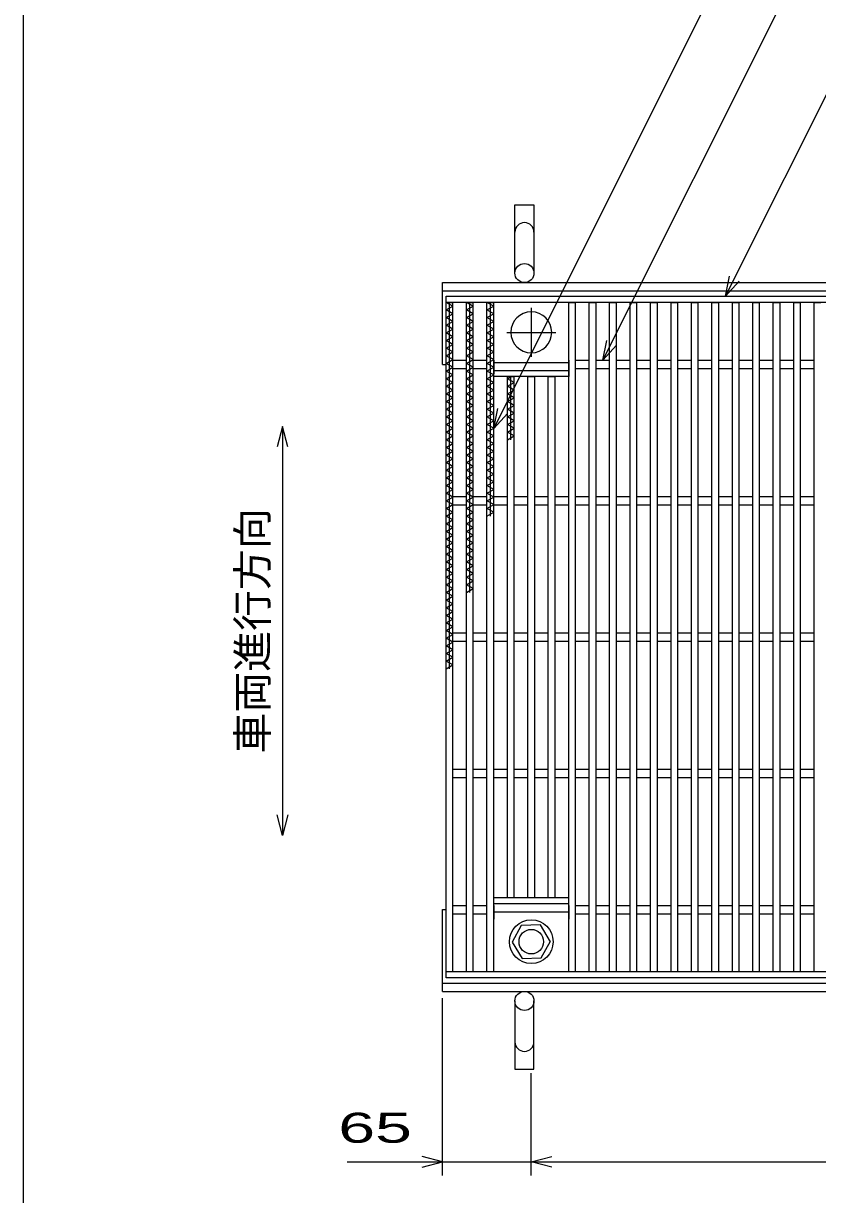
# Model space of a CAD drawing. Units: millimetres, scale not verified. Extents: x -1820 to 1736, y -1282 to 1048.
# Drawn here: x -1724 to -1142, y -260 to 599 of the extents above; entities that cross this region are included whole.
import ezdxf
from ezdxf.enums import TextEntityAlignment as Align

# ---------------------------------------------------------------- set-up
doc = ezdxf.new("R2010")
doc.units = ezdxf.units.MM
doc.header["$LTSCALE"] = 10
doc.linetypes.add('CHAIN', pattern=[18.5, 12, -1.5, 3.5, -1.5])
for name, color, linetype, lineweight in [('0_2', 150, 'Continuous', 25), ('16', 3, 'Continuous', 25), ('19', 6, 'Continuous', 25), ('22', 4, 'Continuous', 25)]:
    doc.layers.add(name, color=color, linetype=linetype, lineweight=lineweight)
doc.styles.add('ベクトル', font='')
doc.styles.get('ベクトル').set_extended_font_data('ベクトル')

msp = doc.modelspace()

# ---------------------------------------------------------------- linework, layer by layer
at = {"layer": '0_2'}
msp.add_line((-1724, -1151.5), (-1724, 1048.5), dxfattribs=at)
at = {"layer": '16'}
for p, q in [((-1414, 399), (-419, 399)), ((-1414, 394.5), (-1414, 399)), ((-419, 394.5), (-1414, 394.5)), ((-1414, -96.5), (-1414, 394.5)), ((-1414, 394.5), (-1409, 394.5)), ((-1409, 391.7), (-1414, 394.5)), ((-1414, 388.9), (-1409, 391.7)), ((-1409, 386.1), (-1414, 388.9)), ((-1411.5, 125.7), (-1411.5, 394.5)), ((-1409, -96.5), (-1409, 394.5)), ((-1399, -96.5), (-1399, 394.5)), ((-1399, 394.5), (-1394, 394.5)), ((-1394, 391.7), (-1399, 394.5)), ((-1399, 388.9), (-1394, 391.7)), ((-1394, 386.1), (-1399, 388.9)), ((-1396.5, 181.7), (-1396.5, 394.5)), ((-1394, -96.5), (-1394, 394.5)), ((-1384, -96.5), (-1384, 394.5)), ((-1384, 394.5), (-1379, 394.5)), ((-1379, 391.7), (-1384, 394.5)), ((-1384, 388.9), (-1379, 391.7)), ((-1379, 386.1), (-1384, 388.9)), ((-1381.5, 237.7), (-1381.5, 394.5)), ((-1379, -96.5), (-1379, 394.5)), ((-1324, -96.5), (-1324, 394.5)), ((-1324, 394.5), (-1319, 394.5)), ((-1319, -96.5), (-1319, 394.5)), ((-1309, -96.5), (-1309, 394.5)), ((-1309, 394.5), (-1304, 394.5)), ((-1304, -96.5), (-1304, 394.5)), ((-1294, -96.5), (-1294, 394.5)), ((-1294, 394.5), (-1289, 394.5)), ((-1289, -96.5), (-1289, 394.5)), ((-1279, -96.5), (-1279, 394.5)), ((-1279, 394.5), (-1274, 394.5)), ((-1274, -96.5), (-1274, 394.5)), ((-1264, -96.5), (-1264, 394.5)), ((-1264, 394.5), (-1259, 394.5)), ((-1259, -96.5), (-1259, 394.5)), ((-1249, -96.5), (-1249, 394.5)), ((-1249, 394.5), (-1244, 394.5)), ((-1244, -96.5), (-1244, 394.5)), ((-1234, -96.5), (-1234, 394.5)), ((-1234, 394.5), (-1229, 394.5)), ((-1229, -96.5), (-1229, 394.5)), ((-1219, -96.5), (-1219, 394.5)), ((-1219, 394.5), (-1214, 394.5)), ((-1214, -96.5), (-1214, 394.5)), ((-1204, -96.5), (-1204, 394.5)), ((-1204, 394.5), (-1199, 394.5)), ((-1199, -96.5), (-1199, 394.5)), ((-1189, -96.5), (-1189, 394.5)), ((-1189, 394.5), (-1184, 394.5)), ((-1184, -96.5), (-1184, 394.5)), ((-1174, -96.5), (-1174, 394.5)), ((-1174, 394.5), (-1169, 394.5)), ((-1169, -96.5), (-1169, 394.5)), ((-1159, -96.5), (-1159, 394.5)), ((-1159, 394.5), (-1154, 394.5)), ((-1154, -96.5), (-1154, 394.5)), ((-1144, -96.5), (-1144, 394.5)), ((-1144, 394.5), (-1139, 394.5)), ((-1414, 383.3), (-1409, 386.1)), ((-1409, 380.5), (-1414, 383.3)), ((-1414, 377.7), (-1409, 380.5)), ((-1399, 383.3), (-1394, 386.1)), ((-1394, 380.5), (-1399, 383.3)), ((-1399, 377.7), (-1394, 380.5)), ((-1384, 383.3), (-1379, 386.1)), ((-1379, 380.5), (-1384, 383.3)), ((-1384, 377.7), (-1379, 380.5)), ((-1409, 374.9), (-1414, 377.7)), ((-1414, 372.1), (-1409, 374.9)), ((-1409, 369.3), (-1414, 372.1)), ((-1394, 374.9), (-1399, 377.7)), ((-1399, 372.1), (-1394, 374.9)), ((-1394, 369.3), (-1399, 372.1)), ((-1379, 374.9), (-1384, 377.7)), ((-1384, 372.1), (-1379, 374.9)), ((-1379, 369.3), (-1384, 372.1)), ((-1414, 366.5), (-1409, 369.3)), ((-1409, 363.7), (-1414, 366.5)), ((-1414, 360.9), (-1409, 363.7)), ((-1409, 358.1), (-1414, 360.9)), ((-1399, 366.5), (-1394, 369.3)), ((-1394, 363.7), (-1399, 366.5)), ((-1399, 360.9), (-1394, 363.7)), ((-1394, 358.1), (-1399, 360.9)), ((-1384, 366.5), (-1379, 369.3)), ((-1379, 363.7), (-1384, 366.5)), ((-1384, 360.9), (-1379, 363.7)), ((-1379, 358.1), (-1384, 360.9)), ((-1414, 355.3), (-1409, 358.1)), ((-1409, 352.5), (-1414, 355.3)), ((-1414, 349.7), (-1409, 352.5)), ((-1399, 355.3), (-1394, 358.1)), ((-1394, 352.5), (-1399, 355.3)), ((-1399, 349.7), (-1394, 352.5)), ((-1384, 355.3), (-1379, 358.1)), ((-1379, 352.5), (-1384, 355.3)), ((-1384, 349.7), (-1379, 352.5)), ((-1409, 346.9), (-1414, 349.7)), ((-1414, 344.1), (-1409, 346.9)), ((-1409, 341.3), (-1414, 344.1)), ((-1409, 352), (-1399, 352)), ((-1409, 346), (-1399, 346)), ((-1394, 346.9), (-1399, 349.7)), ((-1399, 344.1), (-1394, 346.9)), ((-1394, 341.3), (-1399, 344.1)), ((-1394, 352), (-1384, 352)), ((-1394, 346), (-1384, 346)), ((-1379, 346.9), (-1384, 349.7)), ((-1384, 344.1), (-1379, 346.9)), ((-1379, 341.3), (-1384, 344.1)), ((-1379, 352), (-1379, 342)), ((-1379, 350.5), (-1324, 350.5)), ((-1379, 344.5), (-1324, 344.5)), ((-1379, 340), (-1379, 344.5)), ((-1324, 352), (-1324, 342)), ((-1324, 344.5), (-1324, 340)), ((-1319, 352), (-1309, 352)), ((-1319, 346), (-1309, 346)), ((-1304, 352), (-1294, 352)), ((-1304, 346), (-1294, 346)), ((-1289, 352), (-1279, 352)), ((-1289, 346), (-1279, 346)), ((-1274, 352), (-1264, 352)), ((-1274, 346), (-1264, 346)), ((-1259, 352), (-1249, 352)), ((-1259, 346), (-1249, 346)), ((-1244, 352), (-1234, 352)), ((-1244, 346), (-1234, 346)), ((-1229, 352), (-1219, 352)), ((-1229, 346), (-1219, 346)), ((-1214, 352), (-1204, 352)), ((-1214, 346), (-1204, 346)), ((-1199, 352), (-1189, 352)), ((-1199, 346), (-1189, 346)), ((-1184, 352), (-1174, 352)), ((-1184, 346), (-1174, 346)), ((-1169, 352), (-1159, 352)), ((-1169, 346), (-1159, 346)), ((-1154, 352), (-1144, 352)), ((-1154, 346), (-1144, 346)), ((-1414, 338.5), (-1409, 341.3)), ((-1409, 335.7), (-1414, 338.5)), ((-1414, 332.9), (-1409, 335.7)), ((-1399, 338.5), (-1394, 341.3)), ((-1394, 335.7), (-1399, 338.5)), ((-1399, 332.9), (-1394, 335.7)), ((-1384, 338.5), (-1379, 341.3)), ((-1379, 335.7), (-1384, 338.5)), ((-1384, 332.9), (-1379, 335.7)), ((-1324, 340), (-1379, 340)), ((-1369, -42), (-1369, 340)), ((-1369, 340), (-1364, 340)), ((-1369, 338.5), (-1366.32, 340)), ((-1364, 335.7), (-1369, 338.5)), ((-1369, 332.9), (-1364, 335.7)), ((-1366.5, 293.7), (-1366.5, 340)), ((-1364, -42), (-1364, 340)), ((-1354, -42), (-1354, 340)), ((-1354, 340), (-1349, 340)), ((-1349, -42), (-1349, 340)), ((-1339, -42), (-1339, 340)), ((-1339, 340), (-1334, 340)), ((-1334, -42), (-1334, 340)), ((-1409, 330.1), (-1414, 332.9)), ((-1414, 327.3), (-1409, 330.1)), ((-1409, 324.5), (-1414, 327.3)), ((-1394, 330.1), (-1399, 332.9)), ((-1399, 327.3), (-1394, 330.1)), ((-1394, 324.5), (-1399, 327.3)), ((-1379, 330.1), (-1384, 332.9)), ((-1384, 327.3), (-1379, 330.1)), ((-1379, 324.5), (-1384, 327.3)), ((-1364, 330.1), (-1369, 332.9)), ((-1369, 327.3), (-1364, 330.1)), ((-1364, 324.5), (-1369, 327.3)), ((-1414, 321.7), (-1409, 324.5)), ((-1409, 318.9), (-1414, 321.7)), ((-1414, 316.1), (-1409, 318.9)), ((-1399, 321.7), (-1394, 324.5)), ((-1394, 318.9), (-1399, 321.7)), ((-1399, 316.1), (-1394, 318.9)), ((-1384, 321.7), (-1379, 324.5)), ((-1379, 318.9), (-1384, 321.7)), ((-1384, 316.1), (-1379, 318.9)), ((-1369, 321.7), (-1364, 324.5)), ((-1364, 318.9), (-1369, 321.7)), ((-1369, 316.1), (-1364, 318.9)), ((-1409, 313.3), (-1414, 316.1)), ((-1414, 310.5), (-1409, 313.3)), ((-1409, 307.7), (-1414, 310.5)), ((-1394, 313.3), (-1399, 316.1)), ((-1399, 310.5), (-1394, 313.3)), ((-1394, 307.7), (-1399, 310.5)), ((-1379, 313.3), (-1384, 316.1)), ((-1384, 310.5), (-1379, 313.3)), ((-1379, 307.7), (-1384, 310.5)), ((-1364, 313.3), (-1369, 316.1)), ((-1369, 310.5), (-1364, 313.3)), ((-1364, 307.7), (-1369, 310.5)), ((-1414, 304.9), (-1409, 307.7)), ((-1409, 302.1), (-1414, 304.9)), ((-1414, 299.3), (-1409, 302.1)), ((-1399, 304.9), (-1394, 307.7)), ((-1394, 302.1), (-1399, 304.9)), ((-1399, 299.3), (-1394, 302.1)), ((-1384, 304.9), (-1379, 307.7)), ((-1379, 302.1), (-1384, 304.9)), ((-1384, 299.3), (-1379, 302.1)), ((-1369, 304.9), (-1364, 307.7)), ((-1364, 302.1), (-1369, 304.9)), ((-1369, 299.3), (-1364, 302.1)), ((-1409, 296.5), (-1414, 299.3)), ((-1414, 293.7), (-1409, 296.5)), ((-1409, 290.9), (-1414, 293.7)), ((-1394, 296.5), (-1399, 299.3)), ((-1399, 293.7), (-1394, 296.5)), ((-1394, 290.9), (-1399, 293.7)), ((-1379, 296.5), (-1384, 299.3)), ((-1384, 293.7), (-1379, 296.5)), ((-1379, 290.9), (-1384, 293.7)), ((-1364, 296.5), (-1369, 299.3)), ((-1369, 293.7), (-1364, 296.5)), ((-1414, 288.1), (-1409, 290.9)), ((-1409, 285.3), (-1414, 288.1)), ((-1414, 282.5), (-1409, 285.3)), ((-1399, 288.1), (-1394, 290.9)), ((-1394, 285.3), (-1399, 288.1)), ((-1399, 282.5), (-1394, 285.3)), ((-1384, 288.1), (-1379, 290.9)), ((-1379, 285.3), (-1384, 288.1)), ((-1384, 282.5), (-1379, 285.3)), ((-1409, 279.7), (-1414, 282.5)), ((-1414, 276.9), (-1409, 279.7)), ((-1409, 274.1), (-1414, 276.9)), ((-1394, 279.7), (-1399, 282.5)), ((-1399, 276.9), (-1394, 279.7)), ((-1394, 274.1), (-1399, 276.9)), ((-1379, 279.7), (-1384, 282.5)), ((-1384, 276.9), (-1379, 279.7)), ((-1379, 274.1), (-1384, 276.9)), ((-1414, 271.3), (-1409, 274.1)), ((-1409, 268.5), (-1414, 271.3)), ((-1414, 265.7), (-1409, 268.5)), ((-1399, 271.3), (-1394, 274.1)), ((-1394, 268.5), (-1399, 271.3)), ((-1399, 265.7), (-1394, 268.5)), ((-1384, 271.3), (-1379, 274.1)), ((-1379, 268.5), (-1384, 271.3)), ((-1384, 265.7), (-1379, 268.5)), ((-1409, 262.9), (-1414, 265.7)), ((-1414, 260.1), (-1409, 262.9)), ((-1409, 257.3), (-1414, 260.1)), ((-1394, 262.9), (-1399, 265.7)), ((-1399, 260.1), (-1394, 262.9)), ((-1394, 257.3), (-1399, 260.1)), ((-1379, 262.9), (-1384, 265.7)), ((-1384, 260.1), (-1379, 262.9)), ((-1379, 257.3), (-1384, 260.1)), ((-1414, 254.5), (-1409, 257.3)), ((-1409, 251.7), (-1414, 254.5)), ((-1414, 248.9), (-1409, 251.7)), ((-1409, 252), (-1399, 252)), ((-1399, 254.5), (-1394, 257.3)), ((-1394, 251.7), (-1399, 254.5)), ((-1399, 248.9), (-1394, 251.7)), ((-1394, 252), (-1384, 252)), ((-1384, 254.5), (-1379, 257.3)), ((-1379, 251.7), (-1384, 254.5)), ((-1384, 248.9), (-1379, 251.7)), ((-1379, 252), (-1369, 252)), ((-1364, 252), (-1354, 252)), ((-1349, 252), (-1339, 252)), ((-1334, 252), (-1324, 252)), ((-1319, 252), (-1309, 252)), ((-1304, 252), (-1294, 252)), ((-1289, 252), (-1279, 252)), ((-1274, 252), (-1264, 252)), ((-1259, 252), (-1249, 252)), ((-1244, 252), (-1234, 252)), ((-1229, 252), (-1219, 252)), ((-1214, 252), (-1204, 252)), ((-1199, 252), (-1189, 252)), ((-1184, 252), (-1174, 252)), ((-1169, 252), (-1159, 252)), ((-1154, 252), (-1144, 252)), ((-1409, 246.1), (-1414, 248.9)), ((-1414, 243.3), (-1409, 246.1)), ((-1409, 240.5), (-1414, 243.3)), ((-1409, 246), (-1399, 246)), ((-1394, 246.1), (-1399, 248.9)), ((-1399, 243.3), (-1394, 246.1)), ((-1394, 240.5), (-1399, 243.3)), ((-1394, 246), (-1384, 246)), ((-1379, 246.1), (-1384, 248.9)), ((-1384, 243.3), (-1379, 246.1)), ((-1379, 240.5), (-1384, 243.3)), ((-1379, 246), (-1369, 246)), ((-1364, 246), (-1354, 246)), ((-1349, 246), (-1339, 246)), ((-1334, 246), (-1324, 246)), ((-1319, 246), (-1309, 246)), ((-1304, 246), (-1294, 246)), ((-1289, 246), (-1279, 246)), ((-1274, 246), (-1264, 246)), ((-1259, 246), (-1249, 246)), ((-1244, 246), (-1234, 246)), ((-1229, 246), (-1219, 246)), ((-1214, 246), (-1204, 246)), ((-1199, 246), (-1189, 246)), ((-1184, 246), (-1174, 246)), ((-1169, 246), (-1159, 246)), ((-1154, 246), (-1144, 246)), ((-1414, 237.7), (-1409, 240.5)), ((-1409, 234.9), (-1414, 237.7)), ((-1414, 232.1), (-1409, 234.9)), ((-1409, 229.3), (-1414, 232.1)), ((-1399, 237.7), (-1394, 240.5)), ((-1394, 234.9), (-1399, 237.7)), ((-1399, 232.1), (-1394, 234.9)), ((-1394, 229.3), (-1399, 232.1)), ((-1384, 237.7), (-1379, 240.5)), ((-1414, 226.5), (-1409, 229.3)), ((-1409, 223.7), (-1414, 226.5)), ((-1414, 220.9), (-1409, 223.7)), ((-1399, 226.5), (-1394, 229.3)), ((-1394, 223.7), (-1399, 226.5)), ((-1399, 220.9), (-1394, 223.7)), ((-1409, 218.1), (-1414, 220.9)), ((-1414, 215.3), (-1409, 218.1)), ((-1409, 212.5), (-1414, 215.3)), ((-1394, 218.1), (-1399, 220.9)), ((-1399, 215.3), (-1394, 218.1)), ((-1394, 212.5), (-1399, 215.3)), ((-1414, 209.7), (-1409, 212.5)), ((-1409, 206.9), (-1414, 209.7)), ((-1414, 204.1), (-1409, 206.9)), ((-1399, 209.7), (-1394, 212.5)), ((-1394, 206.9), (-1399, 209.7)), ((-1399, 204.1), (-1394, 206.9)), ((-1409, 201.3), (-1414, 204.1)), ((-1414, 198.5), (-1409, 201.3)), ((-1409, 195.7), (-1414, 198.5)), ((-1394, 201.3), (-1399, 204.1)), ((-1399, 198.5), (-1394, 201.3)), ((-1394, 195.7), (-1399, 198.5)), ((-1414, 192.9), (-1409, 195.7)), ((-1409, 190.1), (-1414, 192.9)), ((-1414, 187.3), (-1409, 190.1)), ((-1399, 192.9), (-1394, 195.7)), ((-1394, 190.1), (-1399, 192.9)), ((-1399, 187.3), (-1394, 190.1)), ((-1409, 184.5), (-1414, 187.3)), ((-1414, 181.7), (-1409, 184.5)), ((-1409, 178.9), (-1414, 181.7)), ((-1394, 184.5), (-1399, 187.3)), ((-1399, 181.7), (-1394, 184.5)), ((-1414, 176.1), (-1409, 178.9)), ((-1409, 173.3), (-1414, 176.1)), ((-1414, 170.5), (-1409, 173.3)), ((-1409, 167.7), (-1414, 170.5)), ((-1414, 164.9), (-1409, 167.7)), ((-1409, 162.1), (-1414, 164.9)), ((-1414, 159.3), (-1409, 162.1)), ((-1409, 156.5), (-1414, 159.3)), ((-1414, 153.7), (-1409, 156.5)), ((-1409, 150.9), (-1414, 153.7)), ((-1414, 148.1), (-1409, 150.9)), ((-1409, 145.3), (-1414, 148.1)), ((-1409, 152), (-1399, 152)), ((-1394, 152), (-1384, 152)), ((-1379, 152), (-1369, 152)), ((-1364, 152), (-1354, 152)), ((-1349, 152), (-1339, 152)), ((-1334, 152), (-1324, 152)), ((-1319, 152), (-1309, 152)), ((-1304, 152), (-1294, 152)), ((-1289, 152), (-1279, 152)), ((-1274, 152), (-1264, 152)), ((-1259, 152), (-1249, 152)), ((-1244, 152), (-1234, 152)), ((-1229, 152), (-1219, 152)), ((-1214, 152), (-1204, 152)), ((-1199, 152), (-1189, 152)), ((-1184, 152), (-1174, 152)), ((-1169, 152), (-1159, 152)), ((-1154, 152), (-1144, 152)), ((-1414, 142.5), (-1409, 145.3)), ((-1409, 139.7), (-1414, 142.5)), ((-1414, 136.9), (-1409, 139.7)), ((-1409, 146), (-1399, 146)), ((-1394, 146), (-1384, 146)), ((-1379, 146), (-1369, 146)), ((-1364, 146), (-1354, 146)), ((-1349, 146), (-1339, 146)), ((-1334, 146), (-1324, 146)), ((-1319, 146), (-1309, 146)), ((-1304, 146), (-1294, 146)), ((-1289, 146), (-1279, 146)), ((-1274, 146), (-1264, 146)), ((-1259, 146), (-1249, 146)), ((-1244, 146), (-1234, 146)), ((-1229, 146), (-1219, 146)), ((-1214, 146), (-1204, 146)), ((-1199, 146), (-1189, 146)), ((-1184, 146), (-1174, 146)), ((-1169, 146), (-1159, 146)), ((-1154, 146), (-1144, 146)), ((-1409, 134.1), (-1414, 136.9)), ((-1414, 131.3), (-1409, 134.1)), ((-1409, 128.5), (-1414, 131.3)), ((-1414, 125.7), (-1409, 128.5)), ((-1409, 52), (-1399, 52)), ((-1394, 52), (-1384, 52)), ((-1379, 52), (-1369, 52)), ((-1364, 52), (-1354, 52)), ((-1349, 52), (-1339, 52)), ((-1334, 52), (-1324, 52)), ((-1319, 52), (-1309, 52)), ((-1304, 52), (-1294, 52)), ((-1289, 52), (-1279, 52)), ((-1274, 52), (-1264, 52)), ((-1259, 52), (-1249, 52)), ((-1244, 52), (-1234, 52)), ((-1229, 52), (-1219, 52)), ((-1214, 52), (-1204, 52)), ((-1199, 52), (-1189, 52)), ((-1184, 52), (-1174, 52)), ((-1169, 52), (-1159, 52)), ((-1154, 52), (-1144, 52)), ((-1409, 46), (-1399, 46)), ((-1394, 46), (-1384, 46)), ((-1379, 46), (-1369, 46)), ((-1364, 46), (-1354, 46)), ((-1349, 46), (-1339, 46)), ((-1334, 46), (-1324, 46)), ((-1319, 46), (-1309, 46)), ((-1304, 46), (-1294, 46)), ((-1289, 46), (-1279, 46)), ((-1274, 46), (-1264, 46)), ((-1259, 46), (-1249, 46)), ((-1244, 46), (-1234, 46)), ((-1229, 46), (-1219, 46)), ((-1214, 46), (-1204, 46)), ((-1199, 46), (-1189, 46)), ((-1184, 46), (-1174, 46)), ((-1169, 46), (-1159, 46)), ((-1154, 46), (-1144, 46)), ((-1379, -42), (-1324, -42)), ((-1379, -46.5), (-1379, -42)), ((-1369, -42), (-1364, -42)), ((-1354, -42), (-1349, -42)), ((-1339, -42), (-1334, -42)), ((-1324, -46.5), (-1324, -42)), ((-1409, -48), (-1399, -48)), ((-1394, -48), (-1384, -48)), ((-1379, -46.5), (-1324, -46.5)), ((-1379, -48), (-1379, -58)), ((-1324, -48), (-1324, -58)), ((-1319, -48), (-1309, -48)), ((-1304, -48), (-1294, -48)), ((-1289, -48), (-1279, -48)), ((-1274, -48), (-1264, -48)), ((-1259, -48), (-1249, -48)), ((-1244, -48), (-1234, -48)), ((-1229, -48), (-1219, -48)), ((-1214, -48), (-1204, -48)), ((-1199, -48), (-1189, -48)), ((-1184, -48), (-1174, -48)), ((-1169, -48), (-1159, -48)), ((-1154, -48), (-1144, -48)), ((-1409, -54), (-1399, -54)), ((-1394, -54), (-1384, -54)), ((-1379, -52.5), (-1324, -52.5)), ((-1319, -54), (-1309, -54)), ((-1304, -54), (-1294, -54)), ((-1289, -54), (-1279, -54)), ((-1274, -54), (-1264, -54)), ((-1259, -54), (-1249, -54)), ((-1244, -54), (-1234, -54)), ((-1229, -54), (-1219, -54)), ((-1214, -54), (-1204, -54)), ((-1199, -54), (-1189, -54)), ((-1184, -54), (-1174, -54)), ((-1169, -54), (-1159, -54)), ((-1154, -54), (-1144, -54)), ((-1358.79, -62.55), (-1365.5, -74.84)), ((-1344.8, -62.21), (-1358.79, -62.55)), ((-1337.5, -74.5), (-1344.8, -62.21)), ((-1365.5, -74.84), (-1358.2, -86.79)), ((-1344.21, -86.45), (-1337.5, -74.16)), ((-1358.2, -86.79), (-1344.21, -86.45)), ((-1414, -96.5), (-419, -96.5)), ((-1414, -101), (-1414, -96.5)), ((-1414, -96.5), (-1409, -96.5)), ((-419, -101), (-1414, -101)), ((-1399, -96.5), (-1394, -96.5)), ((-1384, -96.5), (-1379, -96.5)), ((-1324, -96.5), (-1319, -96.5)), ((-1309, -96.5), (-1304, -96.5)), ((-1294, -96.5), (-1289, -96.5)), ((-1279, -96.5), (-1274, -96.5)), ((-1264, -96.5), (-1259, -96.5)), ((-1249, -96.5), (-1244, -96.5)), ((-1234, -96.5), (-1229, -96.5)), ((-1219, -96.5), (-1214, -96.5)), ((-1204, -96.5), (-1199, -96.5)), ((-1189, -96.5), (-1184, -96.5)), ((-1174, -96.5), (-1169, -96.5)), ((-1159, -96.5), (-1154, -96.5)), ((-1144, -96.5), (-1139, -96.5))]:
    msp.add_line(p, q, dxfattribs=at)
at = {"layer": '16', "linetype": 'CHAIN'}
for p, q in [((-1351.5, 390.5), (-1351.5, 354.5)), ((-1369.5, 372.5), (-1333.5, 372.5))]:
    msp.add_line(p, q, dxfattribs=at)
at = {"layer": '16'}
for radius in [16, 9]:
    msp.add_circle((-1351.5, -74.5), radius, dxfattribs=at)
for start, end in [(90, 270), (270, 90)]:
    msp.add_arc((-1351.5, 372.5), 15, start, end, dxfattribs=at)
at = {"layer": '19'}
for p, q in [((-1363.5, 416), (-1363.5, 466)), ((-1363.5, 466), (-1349.5, 466)), ((-1349.5, 466), (-1349.5, 416)), ((-1416.5, 409), (-416.5, 409)), ((-1416.5, 349), (-1416.5, 409)), ((-1416.5, 403), (-416.5, 403)), ((-1416.5, 349), (-1414, 349)), ((-1416.5, -111), (-1416.5, -51)), ((-1416.5, -51), (-1414, -51)), ((-1416.5, -105), (-416.5, -105)), ((-1416.5, -111), (-416.5, -111)), ((-1363.5, -118), (-1363.5, -168)), ((-1349.5, -168), (-1349.5, -118)), ((-1363.5, -168), (-1349.5, -168))]:
    msp.add_line(p, q, dxfattribs=at)
for centre in [(-1356.5, 416), (-1356.5, -118)]:
    msp.add_circle(centre, 7, dxfattribs=at)
for centre, start, end in [((-1356.5, 446), 0, 180), ((-1356.5, -148), 180, 0)]:
    msp.add_arc(centre, 7, start, end, dxfattribs=at)
at = {"layer": '22'}
for p, q in [((-1379, 302), (-1186.25, 687.5)), ((-1299, 352), (-1153.75, 642.5)), ((-1209, 399), (-1111.25, 594.5)), ((-1209, 399), (-1206, 413.6)), ((-1209, 399), (-1199, 410)), ((-1299, 352), (-1296, 366.6)), ((-1299, 352), (-1289, 363)), ((-1379, 302), (-1376, 316.6)), ((-1379, 302), (-1369, 313)), ((-1534, 303.5), (-1538, 288.5)), ((-1530, 288.5), (-1534, 303.5)), ((-1534, 303.5), (-1534, 3.5)), ((-1534, 3.5), (-1538, 18.5)), ((-1530, 18.5), (-1534, 3.5)), ((-1416.5, -246), (-1416.5, -116)), ((-1351.5, -246), (-1351.5, -171)), ((-1486.5, -236), (-1416.5, -236)), ((-1416.5, -236), (-1431.5, -232)), ((-1431.5, -240), (-1416.5, -236)), ((-1416.5, -236), (-1351.5, -236)), ((-1351.5, -236), (-1336.5, -232)), ((-1336.5, -240), (-1351.5, -236)), ((-1351.5, -236), (-481.5, -236))]:
    msp.add_line(p, q, dxfattribs=at)

# ---------------------------------------------------------------- texts
at = {"layer": '22', "color": 2, "style": 'ベクトル'}
msp.add_text('車両進行方向', height=21.99, rotation=90, dxfattribs=at).set_placement((-1556, 63.5), align=Align.MIDDLE_LEFT)
at = {"layer": '22', "color": 2, "style": 'ベクトル', "width": 1.65}
msp.add_text(' 65 ', height=21.99, dxfattribs=at).set_placement((-1506.5, -211), align=Align.MIDDLE_LEFT)

doc.saveas('drawing.dxf')
